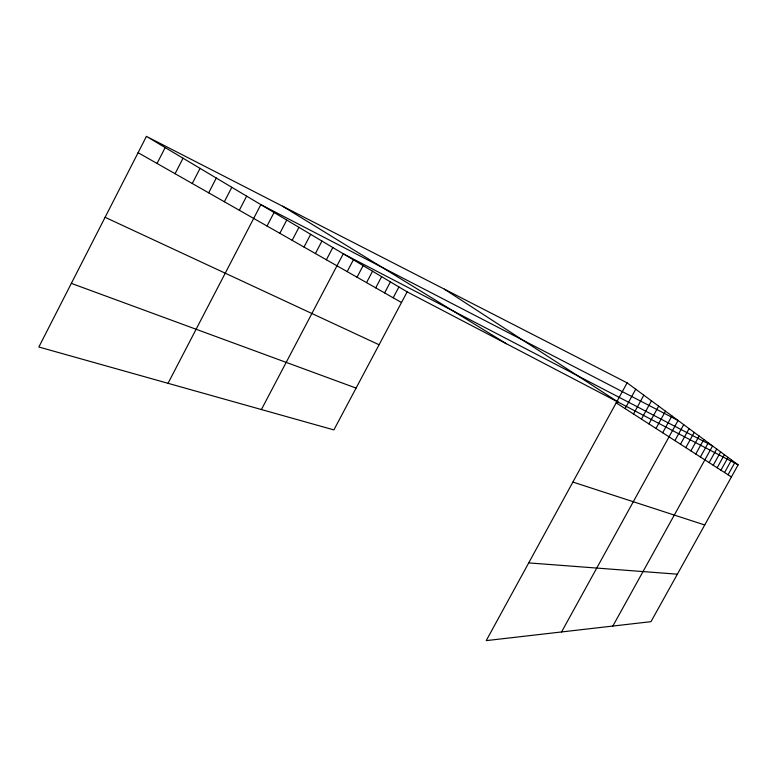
<?xml version="1.0" encoding="UTF-8"?>
<svg xmlns="http://www.w3.org/2000/svg" width="777" height="777" viewBox="0 0 777 777"><rect width="100%" height="100%" fill="white"/><g stroke="black" fill="none" stroke-linecap="round" stroke-linejoin="round"><path stroke-width="1.17" d="M146.426 136.383L38.85 347.008L333.887 429.914L407.148 291.87L146.426 136.383L627.117 382.857L738.15 464.84L650.98 621.668L486.227 640.617L627.117 382.857M157.041 163.461L165.18 147.572M175.078 173.718L183.032 158.217M192.269 183.498L200.058 168.366M208.673 192.832L216.297 178.059M224.349 201.748L231.818 187.306M239.335 210.266L246.649 196.154M168.036 383.314L260.849 204.623L678.059 420.464L561.567 631.954M267.035 226.02L274.067 212.51M279.846 233.314L286.752 220.076M292.162 240.316L298.941 227.34M304.011 247.057L310.674 234.333M315.413 253.545L321.95 241.064M326.389 259.79L332.818 247.542M261.393 409.547L343.288 253.788L712.577 445.949L612.849 626.048M347.173 271.61L353.389 259.809M357.022 277.214L363.131 265.617M366.53 282.624L372.542 271.231M375.718 287.849L381.633 276.651M384.596 292.9L390.423 281.896M393.191 297.785L398.922 286.966M625.116 408.595L635.722 389.209M633.517 413.995L643.822 395.182M641.433 419.085L651.456 400.825M648.912 423.892L658.663 406.148M655.982 428.438L665.481 411.179M662.684 432.75L671.93 415.948M674.902 440.608L683.711 424.64M680.497 444.201L689.092 428.613M685.819 447.62L694.22 432.4M690.908 450.893L699.125 436.023M695.765 454.021L703.807 439.481M700.417 457.012L708.284 442.783M709.129 462.616L716.685 448.989M713.228 465.248L720.629 451.903M717.161 467.773L724.407 454.691M720.93 470.202L728.049 457.381M724.562 472.533L731.545 459.965M728.059 474.776L734.906 462.451M528.71 562.898L677.369 574.184M572.892 482.061L704.72 524.98M71.348 283.372L356.089 388.082M105.099 217.298L379.079 344.765M407.148 291.87L738.15 464.84M138.102 152.68L401.505 302.515M282.653 206.235L506.458 343.764M616.19 402.855L731.419 476.942M444.366 289.151L618.521 402.331"/></g></svg>
